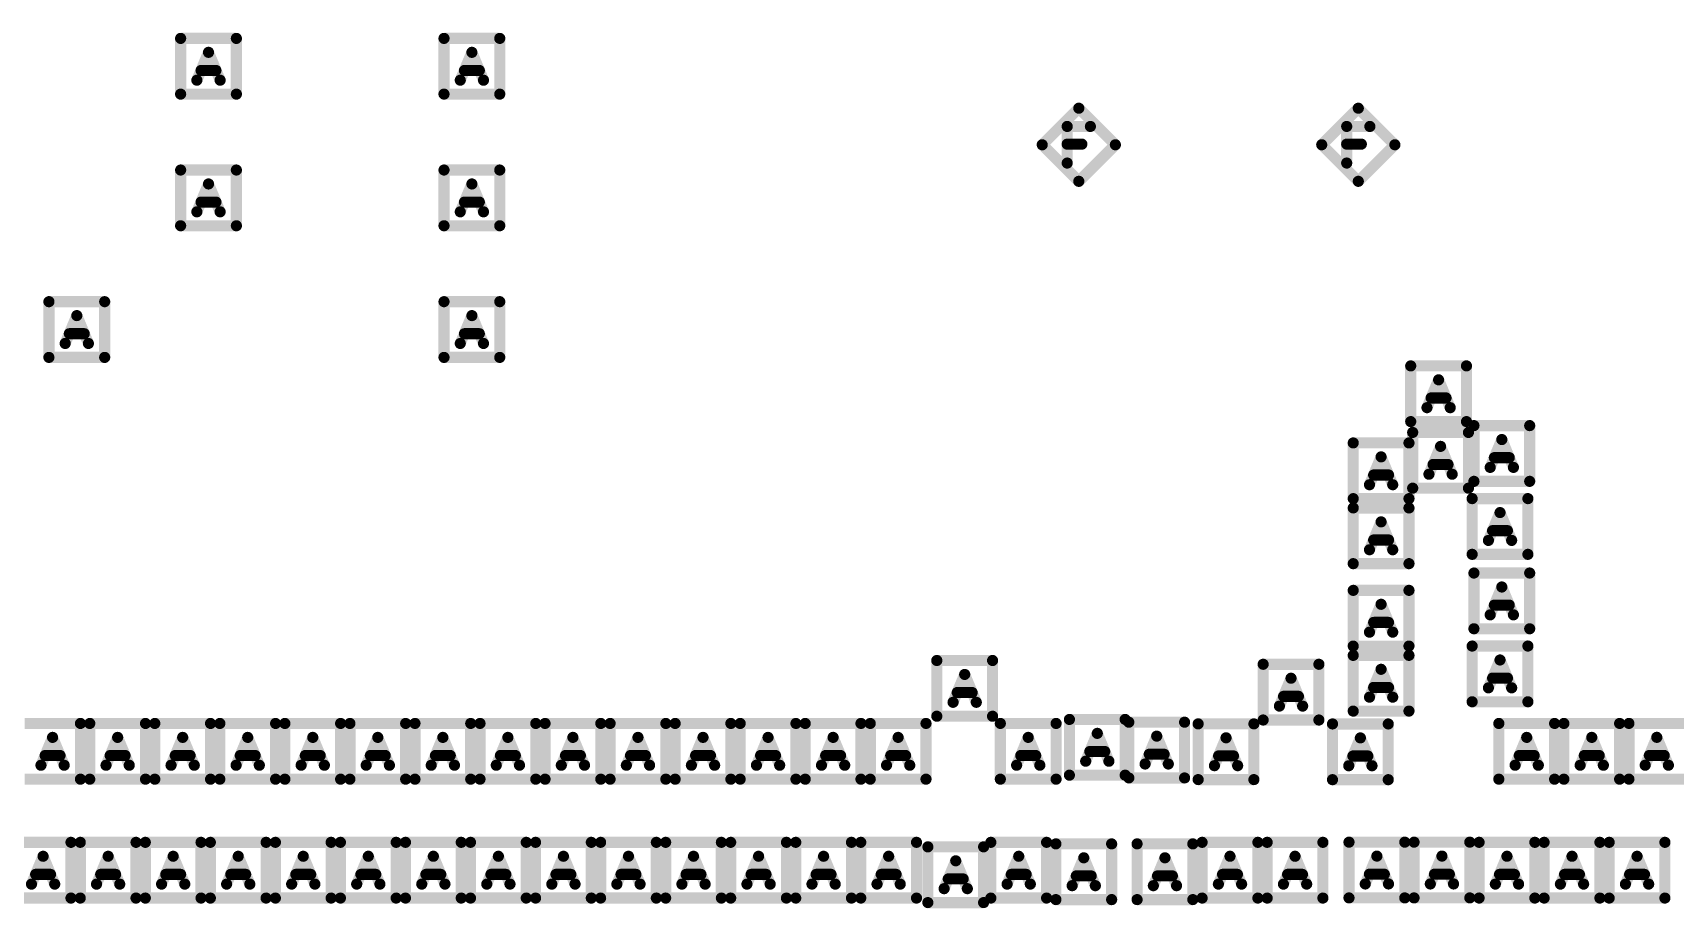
# Model space of a CAD drawing. Extents: x -14.2 to 19.9, y -5.2 to 16.9.
# Drawn here: x 3.299 to 4.183, y 0.512 to 0.983 of the extents above; entities that cross this region are included whole.
import ezdxf

# ---------------------------------------------------------------- set-up
doc = ezdxf.new("R2010")
doc.units = 0
doc.layers.get('0').update_dxf_attribs({"linetype": 'CONTINUOUS'})
doc.layers.add('FAB', color=2, linetype='CONTINUOUS')

# ---------------------------------------------------------------- blocks, each defined once
blk = doc.blocks.new('ROUND_1')
at = {"const_width": 0.003}
blk.add_lwpolyline([(-0.0015, 0, 1), (0.0015, 0, 1)], format="xyb", close=True, dxfattribs=at)

msp = doc.modelspace()

# ---------------------------------------------------------------- linework, layer by layer
at = {"layer": 'FAB', "const_width": 0.006}
for points in [[(3.37831, 0.94978), (3.37831, 0.97978)], [(3.37831, 0.97978), (3.40831, 0.97978)], [(3.40831, 0.97978), (3.40831, 0.94978)], [(3.52004, 0.94978), (3.52004, 0.97978)], [(3.52004, 0.97978), (3.55004, 0.97978)], [(3.55004, 0.97978), (3.55004, 0.94978)], [(3.38706, 0.95728), (3.39331, 0.97228)], [(3.39331, 0.97228), (3.39956, 0.95728)], [(3.52879, 0.95728), (3.53504, 0.97228)], [(3.53504, 0.97228), (3.54129, 0.95728)], [(3.39731, 0.96253), (3.38931, 0.96253)], [(3.53904, 0.96253), (3.53104, 0.96253)], [(3.40831, 0.94978), (3.37831, 0.94978)], [(3.55004, 0.94978), (3.52004, 0.94978)], [(3.84195, 0.92252), (3.86163, 0.9422)], [(3.86163, 0.9422), (3.88131, 0.92252)], [(3.99235, 0.92252), (4.01203, 0.9422)], [(4.01203, 0.9422), (4.03172, 0.92252)], [(3.85539, 0.91268), (3.85539, 0.93238)], [(3.85539, 0.93238), (3.86787, 0.93238)], [(4.00579, 0.91268), (4.00579, 0.93238)], [(4.00579, 0.93238), (4.01827, 0.93238)], [(3.86163, 0.90284), (3.84195, 0.92252)], [(3.86327, 0.92286), (3.85539, 0.92286)], [(3.88131, 0.92252), (3.86163, 0.90284)], [(4.01203, 0.90284), (3.99235, 0.92252)], [(4.01367, 0.92286), (4.00579, 0.92286)], [(4.03172, 0.92252), (4.01203, 0.90284)], [(3.37831, 0.87892), (3.37831, 0.90892)], [(3.37831, 0.90892), (3.40831, 0.90892)], [(3.40831, 0.90892), (3.40831, 0.87892)], [(3.52004, 0.87892), (3.52004, 0.90892)], [(3.52004, 0.90892), (3.55004, 0.90892)], [(3.55004, 0.90892), (3.55004, 0.87892)], [(3.38706, 0.88642), (3.39331, 0.90142)], [(3.39331, 0.90142), (3.39956, 0.88642)], [(3.52879, 0.88642), (3.53504, 0.90142)], [(3.53504, 0.90142), (3.54129, 0.88642)], [(3.39731, 0.89167), (3.38931, 0.89167)], [(3.53904, 0.89167), (3.53104, 0.89167)], [(3.40831, 0.87892), (3.37831, 0.87892)], [(3.55004, 0.87892), (3.52004, 0.87892)], [(3.30744, 0.80805), (3.30744, 0.83805)], [(3.30744, 0.83805), (3.33744, 0.83805)], [(3.33744, 0.83805), (3.33744, 0.80805)], [(3.52004, 0.80805), (3.52004, 0.83805)], [(3.52004, 0.83805), (3.55004, 0.83805)], [(3.55004, 0.83805), (3.55004, 0.80805)], [(3.31619, 0.81555), (3.32244, 0.83055)], [(3.32244, 0.83055), (3.32869, 0.81555)], [(3.52879, 0.81555), (3.53504, 0.83055)], [(3.53504, 0.83055), (3.54129, 0.81555)], [(3.32644, 0.8208), (3.31844, 0.8208)], [(3.53904, 0.8208), (3.53104, 0.8208)], [(3.33744, 0.80805), (3.30744, 0.80805)], [(3.55004, 0.80805), (3.52004, 0.80805)], [(4.04024, 0.77348), (4.04024, 0.80348)], [(4.04024, 0.80348), (4.07024, 0.80348)], [(4.07024, 0.80348), (4.07024, 0.77348)], [(4.04899, 0.78098), (4.05524, 0.79598)], [(4.05524, 0.79598), (4.06149, 0.78098)], [(4.05924, 0.78623), (4.05124, 0.78623)], [(4.07024, 0.77348), (4.04024, 0.77348)], [(4.0413, 0.73765), (4.0413, 0.76765)], [(4.0413, 0.76765), (4.0713, 0.76765)], [(4.0713, 0.76765), (4.0713, 0.73765)], [(4.07426, 0.74133), (4.07426, 0.77133)], [(4.07426, 0.77133), (4.10426, 0.77133)], [(4.10426, 0.77133), (4.10426, 0.74133)], [(4.0093, 0.73201), (4.0093, 0.76201)], [(4.0093, 0.76201), (4.0393, 0.76201)], [(4.0393, 0.76201), (4.0393, 0.73201)], [(4.05005, 0.74515), (4.0563, 0.76015)], [(4.0563, 0.76015), (4.06255, 0.74515)], [(4.08301, 0.74883), (4.08926, 0.76383)], [(4.08926, 0.76383), (4.09551, 0.74883)], [(4.01805, 0.73951), (4.0243, 0.75451)], [(4.0243, 0.75451), (4.03055, 0.73951)], [(4.0603, 0.7504), (4.0523, 0.7504)], [(4.09326, 0.75408), (4.08526, 0.75408)], [(4.0283, 0.74476), (4.0203, 0.74476)], [(4.10426, 0.74133), (4.07426, 0.74133)], [(4.0393, 0.73201), (4.0093, 0.73201)], [(4.0713, 0.73765), (4.0413, 0.73765)], [(4.0733, 0.70203), (4.0733, 0.73203)], [(4.0733, 0.73203), (4.1033, 0.73203)], [(4.1033, 0.73203), (4.1033, 0.70203)], [(4.0093, 0.69701), (4.0093, 0.72701)], [(4.0093, 0.72701), (4.0393, 0.72701)], [(4.0393, 0.72701), (4.0393, 0.69701)], [(4.08205, 0.70953), (4.0883, 0.72453)], [(4.0883, 0.72453), (4.09455, 0.70953)], [(4.01805, 0.70451), (4.0243, 0.71951)], [(4.0243, 0.71951), (4.03055, 0.70451)], [(4.0923, 0.71478), (4.0843, 0.71478)], [(4.0283, 0.70976), (4.0203, 0.70976)], [(4.0393, 0.69701), (4.0093, 0.69701)], [(4.1033, 0.70203), (4.0733, 0.70203)], [(4.07426, 0.66196), (4.07426, 0.69196)], [(4.07426, 0.69196), (4.10426, 0.69196)], [(4.10426, 0.69196), (4.10426, 0.66196)], [(4.0093, 0.65264), (4.0093, 0.68264)], [(4.0093, 0.68264), (4.0393, 0.68264)], [(4.0393, 0.68264), (4.0393, 0.65264)], [(4.08301, 0.66946), (4.08926, 0.68446)], [(4.08926, 0.68446), (4.09551, 0.66946)], [(4.01805, 0.66014), (4.0243, 0.67514)], [(4.0243, 0.67514), (4.03055, 0.66014)], [(4.09326, 0.67471), (4.08526, 0.67471)], [(4.0283, 0.66539), (4.0203, 0.66539)], [(4.10426, 0.66196), (4.07426, 0.66196)], [(4.0393, 0.65264), (4.0093, 0.65264)], [(4.0733, 0.62266), (4.0733, 0.65266)], [(4.0733, 0.65266), (4.1033, 0.65266)], [(4.1033, 0.65266), (4.1033, 0.62266)], [(3.78522, 0.61488), (3.78522, 0.64488)], [(3.78522, 0.64488), (3.81522, 0.64488)], [(3.81522, 0.64488), (3.81522, 0.61488)], [(3.96083, 0.61284), (3.96083, 0.64284)], [(3.96083, 0.64284), (3.99083, 0.64284)], [(3.99083, 0.64284), (3.99083, 0.61284)], [(4.0093, 0.61764), (4.0093, 0.64764)], [(4.0093, 0.64764), (4.0393, 0.64764)], [(4.0393, 0.64764), (4.0393, 0.61764)], [(4.08205, 0.63016), (4.0883, 0.64516)], [(4.0883, 0.64516), (4.09455, 0.63016)], [(3.79397, 0.62238), (3.80022, 0.63738)], [(3.80022, 0.63738), (3.80647, 0.62238)], [(3.96958, 0.62034), (3.97583, 0.63534)], [(3.97583, 0.63534), (3.98208, 0.62034)], [(4.01805, 0.62514), (4.0243, 0.64014)], [(4.0243, 0.64014), (4.03055, 0.62514)], [(4.0923, 0.63541), (4.0843, 0.63541)], [(3.80422, 0.62763), (3.79622, 0.62763)], [(3.97983, 0.62559), (3.97183, 0.62559)], [(4.0283, 0.63039), (4.0203, 0.63039)], [(4.0393, 0.61764), (4.0093, 0.61764)], [(4.1033, 0.62266), (4.0733, 0.62266)], [(3.29441, 0.61099), (3.32441, 0.61099)], [(3.32441, 0.61099), (3.32441, 0.58099)], [(3.32941, 0.58099), (3.32941, 0.61099)], [(3.32941, 0.61099), (3.35941, 0.61099)], [(3.35941, 0.61099), (3.35941, 0.58099)], [(3.36441, 0.58099), (3.36441, 0.61099)], [(3.36441, 0.61099), (3.39441, 0.61099)], [(3.39441, 0.61099), (3.39441, 0.58099)], [(3.39941, 0.58099), (3.39941, 0.61099)], [(3.39941, 0.61099), (3.42941, 0.61099)], [(3.42941, 0.61099), (3.42941, 0.58099)], [(3.43441, 0.58099), (3.43441, 0.61099)], [(3.43441, 0.61099), (3.46441, 0.61099)], [(3.46441, 0.61099), (3.46441, 0.58099)], [(3.46941, 0.58099), (3.46941, 0.61099)], [(3.46941, 0.61099), (3.49941, 0.61099)], [(3.49941, 0.61099), (3.49941, 0.58099)], [(3.50441, 0.58099), (3.50441, 0.61099)], [(3.50441, 0.61099), (3.53441, 0.61099)], [(3.53441, 0.61099), (3.53441, 0.58099)], [(3.53941, 0.58099), (3.53941, 0.61099)], [(3.53941, 0.61099), (3.56941, 0.61099)], [(3.56941, 0.61099), (3.56941, 0.58099)], [(3.57441, 0.58099), (3.57441, 0.61099)], [(3.57441, 0.61099), (3.60441, 0.61099)], [(3.60441, 0.61099), (3.60441, 0.58099)], [(3.60941, 0.58099), (3.60941, 0.61099)], [(3.60941, 0.61099), (3.63941, 0.61099)], [(3.63941, 0.61099), (3.63941, 0.58099)], [(3.64441, 0.58099), (3.64441, 0.61099)], [(3.64441, 0.61099), (3.67441, 0.61099)], [(3.67441, 0.61099), (3.67441, 0.58099)], [(3.67941, 0.58099), (3.67941, 0.61099)], [(3.67941, 0.61099), (3.70941, 0.61099)], [(3.70941, 0.61099), (3.70941, 0.58099)], [(3.71441, 0.58099), (3.71441, 0.61099)], [(3.71441, 0.61099), (3.74441, 0.61099)], [(3.74441, 0.61099), (3.74441, 0.58099)], [(3.74941, 0.58099), (3.74941, 0.61099)], [(3.74941, 0.61099), (3.77941, 0.61099)], [(3.77941, 0.61099), (3.77941, 0.58099)], [(3.81522, 0.61488), (3.78522, 0.61488)], [(3.81941, 0.58099), (3.81941, 0.61099)], [(3.81941, 0.61099), (3.84941, 0.61099)], [(3.84941, 0.61099), (3.84941, 0.58099)], [(3.85658, 0.58315), (3.85658, 0.61315)], [(3.85658, 0.61315), (3.88658, 0.61315)], [(3.88658, 0.61315), (3.88658, 0.58315)], [(3.88855, 0.58166), (3.88855, 0.61166)], [(3.88855, 0.61166), (3.91855, 0.61166)], [(3.91855, 0.61166), (3.91855, 0.58166)], [(3.92586, 0.58076), (3.92586, 0.61076)], [(3.92586, 0.61076), (3.95586, 0.61076)], [(3.95586, 0.61076), (3.95586, 0.58076)], [(3.99083, 0.61284), (3.96083, 0.61284)], [(3.99815, 0.58072), (3.99815, 0.61072)], [(3.99815, 0.61072), (4.02815, 0.61072)], [(4.02815, 0.61072), (4.02815, 0.58072)], [(4.08766, 0.58099), (4.08766, 0.61099)], [(4.08766, 0.61099), (4.11766, 0.61099)], [(4.11766, 0.61099), (4.11766, 0.58099)], [(4.12266, 0.58099), (4.12266, 0.61099)], [(4.12266, 0.61099), (4.15266, 0.61099)], [(4.15266, 0.61099), (4.15266, 0.58099)], [(4.15766, 0.58101), (4.15766, 0.61101)], [(4.15766, 0.61101), (4.18766, 0.61101)], [(3.30316, 0.58849), (3.30941, 0.60349)], [(3.30941, 0.60349), (3.31566, 0.58849)], [(3.33816, 0.58849), (3.34441, 0.60349)], [(3.34441, 0.60349), (3.35066, 0.58849)], [(3.37316, 0.58849), (3.37941, 0.60349)], [(3.37941, 0.60349), (3.38566, 0.58849)], [(3.40816, 0.58849), (3.41441, 0.60349)], [(3.41441, 0.60349), (3.42066, 0.58849)], [(3.44316, 0.58849), (3.44941, 0.60349)], [(3.44941, 0.60349), (3.45566, 0.58849)], [(3.47816, 0.58849), (3.48441, 0.60349)], [(3.48441, 0.60349), (3.49066, 0.58849)], [(3.51316, 0.58849), (3.51941, 0.60349)], [(3.51941, 0.60349), (3.52566, 0.58849)], [(3.54816, 0.58849), (3.55441, 0.60349)], [(3.55441, 0.60349), (3.56066, 0.58849)], [(3.58316, 0.58849), (3.58941, 0.60349)], [(3.58941, 0.60349), (3.59566, 0.58849)], [(3.61816, 0.58849), (3.62441, 0.60349)], [(3.62441, 0.60349), (3.63066, 0.58849)], [(3.65316, 0.58849), (3.65941, 0.60349)], [(3.65941, 0.60349), (3.66566, 0.58849)], [(3.68816, 0.58849), (3.69441, 0.60349)], [(3.69441, 0.60349), (3.70066, 0.58849)], [(3.72316, 0.58849), (3.72941, 0.60349)], [(3.72941, 0.60349), (3.73566, 0.58849)], [(3.75816, 0.58849), (3.76441, 0.60349)], [(3.76441, 0.60349), (3.77066, 0.58849)], [(3.82816, 0.58849), (3.83441, 0.60349)], [(3.83441, 0.60349), (3.84066, 0.58849)], [(3.86533, 0.59065), (3.87158, 0.60565)], [(3.87158, 0.60565), (3.87783, 0.59065)], [(3.8973, 0.58916), (3.90355, 0.60416)], [(3.90355, 0.60416), (3.9098, 0.58916)], [(3.93461, 0.58826), (3.94086, 0.60326)], [(3.94086, 0.60326), (3.94711, 0.58826)], [(4.0069, 0.58822), (4.01315, 0.60322)], [(4.01315, 0.60322), (4.0194, 0.58822)], [(4.09641, 0.58849), (4.10266, 0.60349)], [(4.10266, 0.60349), (4.10891, 0.58849)], [(4.13141, 0.58849), (4.13766, 0.60349)], [(4.13766, 0.60349), (4.14391, 0.58849)], [(4.16641, 0.58851), (4.17266, 0.60351)], [(4.17266, 0.60351), (4.17891, 0.58851)], [(3.31341, 0.59374), (3.30541, 0.59374)], [(3.34841, 0.59374), (3.34041, 0.59374)], [(3.38341, 0.59374), (3.37541, 0.59374)], [(3.41841, 0.59374), (3.41041, 0.59374)], [(3.45341, 0.59374), (3.44541, 0.59374)], [(3.48841, 0.59374), (3.48041, 0.59374)], [(3.52341, 0.59374), (3.51541, 0.59374)], [(3.55841, 0.59374), (3.55041, 0.59374)], [(3.59341, 0.59374), (3.58541, 0.59374)], [(3.62841, 0.59374), (3.62041, 0.59374)], [(3.66341, 0.59374), (3.65541, 0.59374)], [(3.69841, 0.59374), (3.69041, 0.59374)], [(3.73341, 0.59374), (3.72541, 0.59374)], [(3.76841, 0.59374), (3.76041, 0.59374)], [(3.83841, 0.59374), (3.83041, 0.59374)], [(3.87558, 0.5959), (3.86758, 0.5959)], [(3.90755, 0.59441), (3.89955, 0.59441)], [(3.94486, 0.59351), (3.93686, 0.59351)], [(4.01715, 0.59347), (4.00915, 0.59347)], [(4.10666, 0.59374), (4.09866, 0.59374)], [(4.14166, 0.59374), (4.13366, 0.59374)], [(4.17666, 0.59376), (4.16866, 0.59376)], [(3.32441, 0.58099), (3.29441, 0.58099)], [(3.35941, 0.58099), (3.32941, 0.58099)], [(3.39441, 0.58099), (3.36441, 0.58099)], [(3.42941, 0.58099), (3.39941, 0.58099)], [(3.46441, 0.58099), (3.43441, 0.58099)], [(3.49941, 0.58099), (3.46941, 0.58099)], [(3.53441, 0.58099), (3.50441, 0.58099)], [(3.56941, 0.58099), (3.53941, 0.58099)], [(3.60441, 0.58099), (3.57441, 0.58099)], [(3.63941, 0.58099), (3.60941, 0.58099)], [(3.67441, 0.58099), (3.64441, 0.58099)], [(3.70941, 0.58099), (3.67941, 0.58099)], [(3.74441, 0.58099), (3.71441, 0.58099)], [(3.77941, 0.58099), (3.74941, 0.58099)], [(3.84941, 0.58099), (3.81941, 0.58099)], [(3.88658, 0.58315), (3.85658, 0.58315)], [(3.91855, 0.58166), (3.88855, 0.58166)], [(3.95586, 0.58076), (3.92586, 0.58076)], [(4.02815, 0.58072), (3.99815, 0.58072)], [(4.11766, 0.58099), (4.08766, 0.58099)], [(4.15266, 0.58099), (4.12266, 0.58099)], [(4.18766, 0.58101), (4.15766, 0.58101)], [(3.2893, 0.54699), (3.3193, 0.54699)], [(3.3193, 0.54699), (3.3193, 0.51699)], [(3.3243, 0.51699), (3.3243, 0.54699)], [(3.3243, 0.54699), (3.3543, 0.54699)], [(3.3543, 0.54699), (3.3543, 0.51699)], [(3.3593, 0.51699), (3.3593, 0.54699)], [(3.3593, 0.54699), (3.3893, 0.54699)], [(3.3893, 0.54699), (3.3893, 0.51699)], [(3.3943, 0.51699), (3.3943, 0.54699)], [(3.3943, 0.54699), (3.4243, 0.54699)], [(3.4243, 0.54699), (3.4243, 0.51699)], [(3.4293, 0.51699), (3.4293, 0.54699)], [(3.4293, 0.54699), (3.4593, 0.54699)], [(3.4593, 0.54699), (3.4593, 0.51699)], [(3.4643, 0.51699), (3.4643, 0.54699)], [(3.4643, 0.54699), (3.4943, 0.54699)], [(3.4943, 0.54699), (3.4943, 0.51699)], [(3.4993, 0.51699), (3.4993, 0.54699)], [(3.4993, 0.54699), (3.5293, 0.54699)], [(3.5293, 0.54699), (3.5293, 0.51699)], [(3.5343, 0.51699), (3.5343, 0.54699)], [(3.5343, 0.54699), (3.5643, 0.54699)], [(3.5643, 0.54699), (3.5643, 0.51699)], [(3.5693, 0.51699), (3.5693, 0.54699)], [(3.5693, 0.54699), (3.5993, 0.54699)], [(3.5993, 0.54699), (3.5993, 0.51699)], [(3.6043, 0.51699), (3.6043, 0.54699)], [(3.6043, 0.54699), (3.6343, 0.54699)], [(3.6343, 0.54699), (3.6343, 0.51699)], [(3.6393, 0.51699), (3.6393, 0.54699)], [(3.6393, 0.54699), (3.6693, 0.54699)], [(3.6693, 0.54699), (3.6693, 0.51699)], [(3.6743, 0.51699), (3.6743, 0.54699)], [(3.6743, 0.54699), (3.7043, 0.54699)], [(3.7043, 0.54699), (3.7043, 0.51699)], [(3.7093, 0.51699), (3.7093, 0.54699)], [(3.7093, 0.54699), (3.7393, 0.54699)], [(3.7393, 0.54699), (3.7393, 0.51699)], [(3.7443, 0.51699), (3.7443, 0.54699)], [(3.7443, 0.54699), (3.7743, 0.54699)], [(3.7743, 0.54699), (3.7743, 0.51699)], [(3.8143, 0.51699), (3.8143, 0.54699)], [(3.8143, 0.54699), (3.8443, 0.54699)], [(3.8443, 0.54699), (3.8443, 0.51699)], [(3.8493, 0.51616), (3.8493, 0.54616)], [(3.8493, 0.54616), (3.8793, 0.54616)], [(3.8793, 0.54616), (3.8793, 0.51616)], [(3.89299, 0.51616), (3.89299, 0.54616)], [(3.89299, 0.54616), (3.92299, 0.54616)], [(3.92299, 0.54616), (3.92299, 0.51616)], [(3.92799, 0.51699), (3.92799, 0.54699)], [(3.92799, 0.54699), (3.95799, 0.54699)], [(3.95799, 0.54699), (3.95799, 0.51699)], [(3.96299, 0.51699), (3.96299, 0.54699)], [(3.96299, 0.54699), (3.99299, 0.54699)], [(3.99299, 0.54699), (3.99299, 0.51699)], [(4.00703, 0.51708), (4.00703, 0.54708)], [(4.00703, 0.54708), (4.03703, 0.54708)], [(4.03703, 0.54708), (4.03703, 0.51708)], [(4.04203, 0.51708), (4.04203, 0.54708)], [(4.04203, 0.54708), (4.07203, 0.54708)], [(4.07203, 0.54708), (4.07203, 0.51708)], [(4.07703, 0.517), (4.07703, 0.547)], [(4.07703, 0.547), (4.10703, 0.547)], [(4.10703, 0.547), (4.10703, 0.517)], [(4.11203, 0.51699), (4.11203, 0.54699)], [(4.11203, 0.54699), (4.14203, 0.54699)], [(4.14203, 0.54699), (4.14203, 0.51699)], [(4.14703, 0.51699), (4.14703, 0.54699)], [(4.14703, 0.54699), (4.17703, 0.54699)], [(4.17703, 0.54699), (4.17703, 0.51699)], [(3.29805, 0.52449), (3.3043, 0.53949)], [(3.3043, 0.53949), (3.31055, 0.52449)], [(3.33305, 0.52449), (3.3393, 0.53949)], [(3.3393, 0.53949), (3.34555, 0.52449)], [(3.36805, 0.52449), (3.3743, 0.53949)], [(3.3743, 0.53949), (3.38055, 0.52449)], [(3.40305, 0.52449), (3.4093, 0.53949)], [(3.4093, 0.53949), (3.41555, 0.52449)], [(3.43805, 0.52449), (3.4443, 0.53949)], [(3.4443, 0.53949), (3.45055, 0.52449)], [(3.47305, 0.52449), (3.4793, 0.53949)], [(3.4793, 0.53949), (3.48555, 0.52449)], [(3.50805, 0.52449), (3.5143, 0.53949)], [(3.5143, 0.53949), (3.52055, 0.52449)], [(3.54305, 0.52449), (3.5493, 0.53949)], [(3.5493, 0.53949), (3.55555, 0.52449)], [(3.57805, 0.52449), (3.5843, 0.53949)], [(3.5843, 0.53949), (3.59055, 0.52449)], [(3.61305, 0.52449), (3.6193, 0.53949)], [(3.6193, 0.53949), (3.62555, 0.52449)], [(3.64805, 0.52449), (3.6543, 0.53949)], [(3.6543, 0.53949), (3.66055, 0.52449)], [(3.68305, 0.52449), (3.6893, 0.53949)], [(3.6893, 0.53949), (3.69555, 0.52449)], [(3.71805, 0.52449), (3.7243, 0.53949)], [(3.7243, 0.53949), (3.73055, 0.52449)], [(3.75305, 0.52449), (3.7593, 0.53949)], [(3.7593, 0.53949), (3.76555, 0.52449)], [(3.7804, 0.51455), (3.7804, 0.54455)], [(3.7804, 0.54455), (3.8104, 0.54455)], [(3.78915, 0.52205), (3.7954, 0.53705)], [(3.7954, 0.53705), (3.80165, 0.52205)], [(3.8104, 0.54455), (3.8104, 0.51455)], [(3.82305, 0.52449), (3.8293, 0.53949)], [(3.8293, 0.53949), (3.83555, 0.52449)], [(3.85805, 0.52366), (3.8643, 0.53866)], [(3.8643, 0.53866), (3.87055, 0.52366)], [(3.90174, 0.52366), (3.90799, 0.53866)], [(3.90799, 0.53866), (3.91424, 0.52366)], [(3.93674, 0.52449), (3.94299, 0.53949)], [(3.94299, 0.53949), (3.94924, 0.52449)], [(3.97174, 0.52449), (3.97799, 0.53949)], [(3.97799, 0.53949), (3.98424, 0.52449)], [(4.01578, 0.52458), (4.02203, 0.53958)], [(4.02203, 0.53958), (4.02828, 0.52458)], [(4.05078, 0.52458), (4.05703, 0.53958)], [(4.05703, 0.53958), (4.06328, 0.52458)], [(4.08578, 0.5245), (4.09203, 0.5395)], [(4.09203, 0.5395), (4.09828, 0.5245)], [(4.12078, 0.52449), (4.12703, 0.53949)], [(4.12703, 0.53949), (4.13328, 0.52449)], [(4.15578, 0.52449), (4.16203, 0.53949)], [(4.16203, 0.53949), (4.16828, 0.52449)], [(3.3083, 0.52974), (3.3003, 0.52974)], [(3.3433, 0.52974), (3.3353, 0.52974)], [(3.3783, 0.52974), (3.3703, 0.52974)], [(3.4133, 0.52974), (3.4053, 0.52974)], [(3.4483, 0.52974), (3.4403, 0.52974)], [(3.4833, 0.52974), (3.4753, 0.52974)], [(3.5183, 0.52974), (3.5103, 0.52974)], [(3.5533, 0.52974), (3.5453, 0.52974)], [(3.5883, 0.52974), (3.5803, 0.52974)], [(3.6233, 0.52974), (3.6153, 0.52974)], [(3.6583, 0.52974), (3.6503, 0.52974)], [(3.6933, 0.52974), (3.6853, 0.52974)], [(3.7283, 0.52974), (3.7203, 0.52974)], [(3.7633, 0.52974), (3.7553, 0.52974)], [(3.7994, 0.5273), (3.7914, 0.5273)], [(3.8333, 0.52974), (3.8253, 0.52974)], [(3.8683, 0.52891), (3.8603, 0.52891)], [(3.91199, 0.52891), (3.90399, 0.52891)], [(3.94699, 0.52974), (3.93899, 0.52974)], [(3.98199, 0.52974), (3.97399, 0.52974)], [(4.02603, 0.52983), (4.01803, 0.52983)], [(4.06103, 0.52983), (4.05303, 0.52983)], [(4.09603, 0.52975), (4.08803, 0.52975)], [(4.13103, 0.52974), (4.12303, 0.52974)], [(4.16603, 0.52974), (4.15803, 0.52974)], [(3.3193, 0.51699), (3.2893, 0.51699)], [(3.3543, 0.51699), (3.3243, 0.51699)], [(3.3893, 0.51699), (3.3593, 0.51699)], [(3.4243, 0.51699), (3.3943, 0.51699)], [(3.4593, 0.51699), (3.4293, 0.51699)], [(3.4943, 0.51699), (3.4643, 0.51699)], [(3.5293, 0.51699), (3.4993, 0.51699)], [(3.5643, 0.51699), (3.5343, 0.51699)], [(3.5993, 0.51699), (3.5693, 0.51699)], [(3.6343, 0.51699), (3.6043, 0.51699)], [(3.6693, 0.51699), (3.6393, 0.51699)], [(3.7043, 0.51699), (3.6743, 0.51699)], [(3.7393, 0.51699), (3.7093, 0.51699)], [(3.7743, 0.51699), (3.7443, 0.51699)], [(3.8104, 0.51455), (3.7804, 0.51455)], [(3.8443, 0.51699), (3.8143, 0.51699)], [(3.8793, 0.51616), (3.8493, 0.51616)], [(3.92299, 0.51616), (3.89299, 0.51616)], [(3.95799, 0.51699), (3.92799, 0.51699)], [(3.99299, 0.51699), (3.96299, 0.51699)], [(4.03703, 0.51708), (4.00703, 0.51708)], [(4.07203, 0.51708), (4.04203, 0.51708)], [(4.10703, 0.517), (4.07703, 0.517)], [(4.14203, 0.51699), (4.11203, 0.51699)], [(4.17703, 0.51699), (4.14703, 0.51699)]]:
    msp.add_lwpolyline(points, dxfattribs=at)

# ---------------------------------------------------------------- block references
at = {"layer": 'FAB'}
for p in [(3.37831, 0.97978), (3.37831, 0.97978), (3.40831, 0.97978), (3.40831, 0.97978), (3.52004, 0.97978), (3.52004, 0.97978), (3.55004, 0.97978), (3.55004, 0.97978), (3.39331, 0.97228), (3.39331, 0.97228), (3.53504, 0.97228), (3.53504, 0.97228), (3.38931, 0.96253), (3.39731, 0.96253), (3.53104, 0.96253), (3.53904, 0.96253), (3.38706, 0.95728), (3.39956, 0.95728), (3.52879, 0.95728), (3.54129, 0.95728), (3.37831, 0.94978), (3.37831, 0.94978), (3.40831, 0.94978), (3.40831, 0.94978), (3.52004, 0.94978), (3.52004, 0.94978), (3.55004, 0.94978), (3.55004, 0.94978), (3.86163, 0.9422), (3.86163, 0.9422), (4.01203, 0.9422), (4.01203, 0.9422), (3.85539, 0.93238), (3.85539, 0.93238), (3.86787, 0.93238), (4.00579, 0.93238), (4.00579, 0.93238), (4.01827, 0.93238), (3.84195, 0.92252), (3.84195, 0.92252), (3.85539, 0.92286), (3.86327, 0.92286), (3.88131, 0.92252), (3.88131, 0.92252), (3.99235, 0.92252), (3.99235, 0.92252), (4.00579, 0.92286), (4.01367, 0.92286), (4.03172, 0.92252), (4.03172, 0.92252), (3.37831, 0.90892), (3.37831, 0.90892), (3.40831, 0.90892), (3.40831, 0.90892), (3.52004, 0.90892), (3.52004, 0.90892), (3.55004, 0.90892), (3.55004, 0.90892), (3.85539, 0.91268), (4.00579, 0.91268), (3.39331, 0.90142), (3.39331, 0.90142), (3.53504, 0.90142), (3.53504, 0.90142), (3.86163, 0.90284), (3.86163, 0.90284), (4.01203, 0.90284), (4.01203, 0.90284), (3.38931, 0.89167), (3.39731, 0.89167), (3.53104, 0.89167), (3.53904, 0.89167), (3.38706, 0.88642), (3.39956, 0.88642), (3.52879, 0.88642), (3.54129, 0.88642), (3.37831, 0.87892), (3.37831, 0.87892), (3.40831, 0.87892), (3.40831, 0.87892), (3.52004, 0.87892), (3.52004, 0.87892), (3.55004, 0.87892), (3.55004, 0.87892), (3.30744, 0.83805), (3.30744, 0.83805), (3.33744, 0.83805), (3.33744, 0.83805), (3.52004, 0.83805), (3.52004, 0.83805), (3.55004, 0.83805), (3.55004, 0.83805), (3.32244, 0.83055), (3.32244, 0.83055), (3.53504, 0.83055), (3.53504, 0.83055), (3.31844, 0.8208), (3.32644, 0.8208), (3.53104, 0.8208), (3.53904, 0.8208), (3.31619, 0.81555), (3.32869, 0.81555), (3.52879, 0.81555), (3.54129, 0.81555), (3.30744, 0.80805), (3.30744, 0.80805), (3.33744, 0.80805), (3.33744, 0.80805), (3.52004, 0.80805), (3.52004, 0.80805), (3.55004, 0.80805), (3.55004, 0.80805), (4.04024, 0.80348), (4.04024, 0.80348), (4.07024, 0.80348), (4.07024, 0.80348), (4.05524, 0.79598), (4.05524, 0.79598), (4.05124, 0.78623), (4.05924, 0.78623), (4.04899, 0.78098), (4.06149, 0.78098), (4.04024, 0.77348), (4.04024, 0.77348), (4.0413, 0.76765), (4.0413, 0.76765), (4.07024, 0.77348), (4.07024, 0.77348), (4.0713, 0.76765), (4.0713, 0.76765), (4.07426, 0.77133), (4.07426, 0.77133), (4.10426, 0.77133), (4.10426, 0.77133), (4.0093, 0.76201), (4.0093, 0.76201), (4.0393, 0.76201), (4.0393, 0.76201), (4.0563, 0.76015), (4.0563, 0.76015), (4.08926, 0.76383), (4.08926, 0.76383), (4.0243, 0.75451), (4.0243, 0.75451), (4.0523, 0.7504), (4.0603, 0.7504), (4.08301, 0.74883), (4.08526, 0.75408), (4.09326, 0.75408), (4.09551, 0.74883), (4.01805, 0.73951), (4.0203, 0.74476), (4.0283, 0.74476), (4.03055, 0.73951), (4.05005, 0.74515), (4.06255, 0.74515), (4.07426, 0.74133), (4.07426, 0.74133), (4.10426, 0.74133), (4.10426, 0.74133), (4.0093, 0.73201), (4.0093, 0.73201), (4.0393, 0.73201), (4.0393, 0.73201), (4.0413, 0.73765), (4.0413, 0.73765), (4.0713, 0.73765), (4.0713, 0.73765), (4.0733, 0.73203), (4.0733, 0.73203), (4.1033, 0.73203), (4.1033, 0.73203), (4.0093, 0.72701), (4.0093, 0.72701), (4.0393, 0.72701), (4.0393, 0.72701), (4.0883, 0.72453), (4.0883, 0.72453), (4.0243, 0.71951), (4.0243, 0.71951), (4.0843, 0.71478), (4.0923, 0.71478), (4.01805, 0.70451), (4.0203, 0.70976), (4.0283, 0.70976), (4.03055, 0.70451), (4.08205, 0.70953), (4.09455, 0.70953), (4.0093, 0.69701), (4.0093, 0.69701), (4.0393, 0.69701), (4.0393, 0.69701), (4.0733, 0.70203), (4.0733, 0.70203), (4.1033, 0.70203), (4.1033, 0.70203), (4.07426, 0.69196), (4.07426, 0.69196), (4.10426, 0.69196), (4.10426, 0.69196), (4.0093, 0.68264), (4.0093, 0.68264), (4.0393, 0.68264), (4.0393, 0.68264), (4.08926, 0.68446), (4.08926, 0.68446), (4.0243, 0.67514), (4.0243, 0.67514), (4.08301, 0.66946), (4.08526, 0.67471), (4.09326, 0.67471), (4.09551, 0.66946), (4.01805, 0.66014), (4.0203, 0.66539), (4.0283, 0.66539), (4.03055, 0.66014), (4.07426, 0.66196), (4.07426, 0.66196), (4.10426, 0.66196), (4.10426, 0.66196), (4.0093, 0.65264), (4.0093, 0.65264), (4.0393, 0.65264), (4.0393, 0.65264), (4.0733, 0.65266), (4.0733, 0.65266), (4.1033, 0.65266), (4.1033, 0.65266), (3.78522, 0.64488), (3.78522, 0.64488), (3.81522, 0.64488), (3.81522, 0.64488), (3.96083, 0.64284), (3.96083, 0.64284), (3.99083, 0.64284), (3.99083, 0.64284), (4.0093, 0.64764), (4.0093, 0.64764), (4.0393, 0.64764), (4.0393, 0.64764), (4.0883, 0.64516), (4.0883, 0.64516), (3.80022, 0.63738), (3.80022, 0.63738), (3.97583, 0.63534), (3.97583, 0.63534), (4.0243, 0.64014), (4.0243, 0.64014), (4.0843, 0.63541), (4.0923, 0.63541), (3.79622, 0.62763), (3.80422, 0.62763), (3.97183, 0.62559), (3.97983, 0.62559), (4.01805, 0.62514), (4.0203, 0.63039), (4.0283, 0.63039), (4.03055, 0.62514), (4.08205, 0.63016), (4.09455, 0.63016), (3.79397, 0.62238), (3.80647, 0.62238), (3.96958, 0.62034), (3.98208, 0.62034), (4.0093, 0.61764), (4.0093, 0.61764), (4.0393, 0.61764), (4.0393, 0.61764), (4.0733, 0.62266), (4.0733, 0.62266), (4.1033, 0.62266), (4.1033, 0.62266), (3.32441, 0.61099), (3.32441, 0.61099), (3.32941, 0.61099), (3.32941, 0.61099), (3.35941, 0.61099), (3.35941, 0.61099), (3.36441, 0.61099), (3.36441, 0.61099), (3.39441, 0.61099), (3.39441, 0.61099), (3.39941, 0.61099), (3.39941, 0.61099), (3.42941, 0.61099), (3.42941, 0.61099), (3.43441, 0.61099), (3.43441, 0.61099), (3.46441, 0.61099), (3.46441, 0.61099), (3.46941, 0.61099), (3.46941, 0.61099), (3.49941, 0.61099), (3.49941, 0.61099), (3.50441, 0.61099), (3.50441, 0.61099), (3.53441, 0.61099), (3.53441, 0.61099), (3.53941, 0.61099), (3.53941, 0.61099), (3.56941, 0.61099), (3.56941, 0.61099), (3.57441, 0.61099), (3.57441, 0.61099), (3.60441, 0.61099), (3.60441, 0.61099), (3.60941, 0.61099), (3.60941, 0.61099), (3.63941, 0.61099), (3.63941, 0.61099), (3.64441, 0.61099), (3.64441, 0.61099), (3.67441, 0.61099), (3.67441, 0.61099), (3.67941, 0.61099), (3.67941, 0.61099), (3.70941, 0.61099), (3.70941, 0.61099), (3.71441, 0.61099), (3.71441, 0.61099), (3.74441, 0.61099), (3.74441, 0.61099), (3.74941, 0.61099), (3.74941, 0.61099), (3.77941, 0.61099), (3.77941, 0.61099), (3.78522, 0.61488), (3.78522, 0.61488), (3.81522, 0.61488), (3.81522, 0.61488), (3.81941, 0.61099), (3.81941, 0.61099), (3.84941, 0.61099), (3.84941, 0.61099), (3.85658, 0.61315), (3.85658, 0.61315), (3.88658, 0.61315), (3.88658, 0.61315), (3.88855, 0.61166), (3.88855, 0.61166), (3.91855, 0.61166), (3.91855, 0.61166), (3.92586, 0.61076), (3.92586, 0.61076), (3.95586, 0.61076), (3.95586, 0.61076), (3.96083, 0.61284), (3.96083, 0.61284), (3.99083, 0.61284), (3.99083, 0.61284), (3.99815, 0.61072), (3.99815, 0.61072), (4.02815, 0.61072), (4.02815, 0.61072), (4.08766, 0.61099), (4.08766, 0.61099), (4.11766, 0.61099), (4.11766, 0.61099), (4.12266, 0.61099), (4.12266, 0.61099), (4.15266, 0.61099), (4.15266, 0.61099), (4.15766, 0.61101), (4.15766, 0.61101), (3.30941, 0.60349), (3.30941, 0.60349), (3.34441, 0.60349), (3.34441, 0.60349), (3.37941, 0.60349), (3.37941, 0.60349), (3.41441, 0.60349), (3.41441, 0.60349), (3.44941, 0.60349), (3.44941, 0.60349), (3.48441, 0.60349), (3.48441, 0.60349), (3.51941, 0.60349), (3.51941, 0.60349), (3.55441, 0.60349), (3.55441, 0.60349), (3.58941, 0.60349), (3.58941, 0.60349), (3.62441, 0.60349), (3.62441, 0.60349), (3.65941, 0.60349), (3.65941, 0.60349), (3.69441, 0.60349), (3.69441, 0.60349), (3.72941, 0.60349), (3.72941, 0.60349), (3.76441, 0.60349), (3.76441, 0.60349), (3.83441, 0.60349), (3.83441, 0.60349), (3.87158, 0.60565), (3.87158, 0.60565), (3.90355, 0.60416), (3.90355, 0.60416), (3.94086, 0.60326), (3.94086, 0.60326), (4.01315, 0.60322), (4.01315, 0.60322), (4.10266, 0.60349), (4.10266, 0.60349), (4.13766, 0.60349), (4.13766, 0.60349), (4.17266, 0.60351), (4.17266, 0.60351), (3.30541, 0.59374), (3.31341, 0.59374), (3.34041, 0.59374), (3.34841, 0.59374), (3.37541, 0.59374), (3.38341, 0.59374), (3.41041, 0.59374), (3.41841, 0.59374), (3.44541, 0.59374), (3.45341, 0.59374), (3.48041, 0.59374), (3.48841, 0.59374), (3.51541, 0.59374), (3.52341, 0.59374), (3.55041, 0.59374), (3.55841, 0.59374), (3.58541, 0.59374), (3.59341, 0.59374), (3.62041, 0.59374), (3.62841, 0.59374), (3.65541, 0.59374), (3.66341, 0.59374), (3.69041, 0.59374), (3.69841, 0.59374), (3.72541, 0.59374), (3.73341, 0.59374), (3.76041, 0.59374), (3.76841, 0.59374), (3.83041, 0.59374), (3.83841, 0.59374), (3.86533, 0.59065), (3.86758, 0.5959), (3.87558, 0.5959), (3.87783, 0.59065), (3.8973, 0.58916), (3.89955, 0.59441), (3.90755, 0.59441), (3.9098, 0.58916), (3.93686, 0.59351), (3.94486, 0.59351), (4.00915, 0.59347), (4.01715, 0.59347), (4.09866, 0.59374), (4.10666, 0.59374), (4.13366, 0.59374), (4.14166, 0.59374), (4.16866, 0.59376), (4.17666, 0.59376), (3.30316, 0.58849), (3.31566, 0.58849), (3.32441, 0.58099), (3.32441, 0.58099), (3.32941, 0.58099), (3.32941, 0.58099), (3.33816, 0.58849), (3.35066, 0.58849), (3.35941, 0.58099), (3.35941, 0.58099), (3.36441, 0.58099), (3.36441, 0.58099), (3.37316, 0.58849), (3.38566, 0.58849), (3.39441, 0.58099), (3.39441, 0.58099), (3.39941, 0.58099), (3.39941, 0.58099), (3.40816, 0.58849), (3.42066, 0.58849), (3.42941, 0.58099), (3.42941, 0.58099), (3.43441, 0.58099), (3.43441, 0.58099), (3.44316, 0.58849), (3.45566, 0.58849), (3.46441, 0.58099), (3.46441, 0.58099), (3.46941, 0.58099), (3.46941, 0.58099), (3.47816, 0.58849), (3.49066, 0.58849), (3.49941, 0.58099), (3.49941, 0.58099), (3.50441, 0.58099), (3.50441, 0.58099), (3.51316, 0.58849), (3.52566, 0.58849), (3.53441, 0.58099), (3.53441, 0.58099), (3.53941, 0.58099), (3.53941, 0.58099), (3.54816, 0.58849), (3.56066, 0.58849), (3.56941, 0.58099), (3.56941, 0.58099), (3.57441, 0.58099), (3.57441, 0.58099), (3.58316, 0.58849), (3.59566, 0.58849), (3.60441, 0.58099), (3.60441, 0.58099), (3.60941, 0.58099), (3.60941, 0.58099), (3.61816, 0.58849), (3.63066, 0.58849), (3.63941, 0.58099), (3.63941, 0.58099), (3.64441, 0.58099), (3.64441, 0.58099), (3.65316, 0.58849), (3.66566, 0.58849), (3.67441, 0.58099), (3.67441, 0.58099), (3.67941, 0.58099), (3.67941, 0.58099), (3.68816, 0.58849), (3.70066, 0.58849), (3.70941, 0.58099), (3.70941, 0.58099), (3.71441, 0.58099), (3.71441, 0.58099), (3.72316, 0.58849), (3.73566, 0.58849), (3.74441, 0.58099), (3.74441, 0.58099), (3.74941, 0.58099), (3.74941, 0.58099), (3.75816, 0.58849), (3.77066, 0.58849), (3.77941, 0.58099), (3.77941, 0.58099), (3.81941, 0.58099), (3.81941, 0.58099), (3.82816, 0.58849), (3.84066, 0.58849), (3.84941, 0.58099), (3.84941, 0.58099), (3.85658, 0.58315), (3.85658, 0.58315), (3.88658, 0.58315), (3.88658, 0.58315), (3.88855, 0.58166), (3.88855, 0.58166), (3.91855, 0.58166), (3.91855, 0.58166), (3.92586, 0.58076), (3.92586, 0.58076), (3.93461, 0.58826), (3.94711, 0.58826), (3.95586, 0.58076), (3.95586, 0.58076), (3.99815, 0.58072), (3.99815, 0.58072), (4.0069, 0.58822), (4.0194, 0.58822), (4.02815, 0.58072), (4.02815, 0.58072), (4.08766, 0.58099), (4.08766, 0.58099), (4.09641, 0.58849), (4.10891, 0.58849), (4.11766, 0.58099), (4.11766, 0.58099), (4.12266, 0.58099), (4.12266, 0.58099), (4.13141, 0.58849), (4.14391, 0.58849), (4.15266, 0.58099), (4.15266, 0.58099), (4.15766, 0.58101), (4.15766, 0.58101), (4.16641, 0.58851), (4.17891, 0.58851), (3.3193, 0.54699), (3.3193, 0.54699), (3.3243, 0.54699), (3.3243, 0.54699), (3.3543, 0.54699), (3.3543, 0.54699), (3.3593, 0.54699), (3.3593, 0.54699), (3.3893, 0.54699), (3.3893, 0.54699), (3.3943, 0.54699), (3.3943, 0.54699), (3.4243, 0.54699), (3.4243, 0.54699), (3.4293, 0.54699), (3.4293, 0.54699), (3.4593, 0.54699), (3.4593, 0.54699), (3.4643, 0.54699), (3.4643, 0.54699), (3.4943, 0.54699), (3.4943, 0.54699), (3.4993, 0.54699), (3.4993, 0.54699), (3.5293, 0.54699), (3.5293, 0.54699), (3.5343, 0.54699), (3.5343, 0.54699), (3.5643, 0.54699), (3.5643, 0.54699), (3.5693, 0.54699), (3.5693, 0.54699), (3.5993, 0.54699), (3.5993, 0.54699), (3.6043, 0.54699), (3.6043, 0.54699), (3.6343, 0.54699), (3.6343, 0.54699), (3.6393, 0.54699), (3.6393, 0.54699), (3.6693, 0.54699), (3.6693, 0.54699), (3.6743, 0.54699), (3.6743, 0.54699), (3.7043, 0.54699), (3.7043, 0.54699), (3.7093, 0.54699), (3.7093, 0.54699), (3.7393, 0.54699), (3.7393, 0.54699), (3.7443, 0.54699), (3.7443, 0.54699), (3.7743, 0.54699), (3.7743, 0.54699), (3.8143, 0.54699), (3.8143, 0.54699), (3.8443, 0.54699), (3.8443, 0.54699), (3.8493, 0.54616), (3.8493, 0.54616), (3.8793, 0.54616), (3.8793, 0.54616), (3.89299, 0.54616), (3.89299, 0.54616), (3.92299, 0.54616), (3.92299, 0.54616), (3.92799, 0.54699), (3.92799, 0.54699), (3.95799, 0.54699), (3.95799, 0.54699), (3.96299, 0.54699), (3.96299, 0.54699), (3.99299, 0.54699), (3.99299, 0.54699), (4.00703, 0.54708), (4.00703, 0.54708), (4.03703, 0.54708), (4.03703, 0.54708), (4.04203, 0.54708), (4.04203, 0.54708), (4.07203, 0.54708), (4.07203, 0.54708), (4.07703, 0.547), (4.07703, 0.547), (4.10703, 0.547), (4.10703, 0.547), (4.11203, 0.54699), (4.11203, 0.54699), (4.14203, 0.54699), (4.14203, 0.54699), (4.14703, 0.54699), (4.14703, 0.54699), (4.17703, 0.54699), (4.17703, 0.54699), (3.3043, 0.53949), (3.3043, 0.53949), (3.3393, 0.53949), (3.3393, 0.53949), (3.3743, 0.53949), (3.3743, 0.53949), (3.4093, 0.53949), (3.4093, 0.53949), (3.4443, 0.53949), (3.4443, 0.53949), (3.4793, 0.53949), (3.4793, 0.53949), (3.5143, 0.53949), (3.5143, 0.53949), (3.5493, 0.53949), (3.5493, 0.53949), (3.5843, 0.53949), (3.5843, 0.53949), (3.6193, 0.53949), (3.6193, 0.53949), (3.6543, 0.53949), (3.6543, 0.53949), (3.6893, 0.53949), (3.6893, 0.53949), (3.7243, 0.53949), (3.7243, 0.53949), (3.7593, 0.53949), (3.7593, 0.53949), (3.7804, 0.54455), (3.7804, 0.54455), (3.7954, 0.53705), (3.7954, 0.53705), (3.8104, 0.54455), (3.8104, 0.54455), (3.8293, 0.53949), (3.8293, 0.53949), (3.8643, 0.53866), (3.8643, 0.53866), (3.90799, 0.53866), (3.90799, 0.53866), (3.94299, 0.53949), (3.94299, 0.53949), (3.97799, 0.53949), (3.97799, 0.53949), (4.02203, 0.53958), (4.02203, 0.53958), (4.05703, 0.53958), (4.05703, 0.53958), (4.09203, 0.5395), (4.09203, 0.5395), (4.12703, 0.53949), (4.12703, 0.53949), (4.16203, 0.53949), (4.16203, 0.53949), (3.3003, 0.52974), (3.3083, 0.52974), (3.3353, 0.52974), (3.3433, 0.52974), (3.3703, 0.52974), (3.3783, 0.52974), (3.4053, 0.52974), (3.4133, 0.52974), (3.4403, 0.52974), (3.4483, 0.52974), (3.4753, 0.52974), (3.4833, 0.52974), (3.5103, 0.52974), (3.5183, 0.52974), (3.5453, 0.52974), (3.5533, 0.52974), (3.5803, 0.52974), (3.5883, 0.52974), (3.6153, 0.52974), (3.6233, 0.52974), (3.6503, 0.52974), (3.6583, 0.52974), (3.6853, 0.52974), (3.6933, 0.52974), (3.7203, 0.52974), (3.7283, 0.52974), (3.7553, 0.52974), (3.7633, 0.52974), (3.7914, 0.5273), (3.7994, 0.5273), (3.8253, 0.52974), (3.8333, 0.52974), (3.8603, 0.52891), (3.8683, 0.52891), (3.90399, 0.52891), (3.91199, 0.52891), (3.93899, 0.52974), (3.94699, 0.52974), (3.97399, 0.52974), (3.98199, 0.52974), (4.01803, 0.52983), (4.02603, 0.52983), (4.05303, 0.52983), (4.06103, 0.52983), (4.08803, 0.52975), (4.09603, 0.52975), (4.12303, 0.52974), (4.13103, 0.52974), (4.15803, 0.52974), (4.16603, 0.52974), (3.29805, 0.52449), (3.31055, 0.52449), (3.33305, 0.52449), (3.34555, 0.52449), (3.36805, 0.52449), (3.38055, 0.52449), (3.40305, 0.52449), (3.41555, 0.52449), (3.43805, 0.52449), (3.45055, 0.52449), (3.47305, 0.52449), (3.48555, 0.52449), (3.50805, 0.52449), (3.52055, 0.52449), (3.54305, 0.52449), (3.55555, 0.52449), (3.57805, 0.52449), (3.59055, 0.52449), (3.61305, 0.52449), (3.62555, 0.52449), (3.64805, 0.52449), (3.66055, 0.52449), (3.68305, 0.52449), (3.69555, 0.52449), (3.71805, 0.52449), (3.73055, 0.52449), (3.75305, 0.52449), (3.76555, 0.52449), (3.78915, 0.52205), (3.80165, 0.52205), (3.82305, 0.52449), (3.83555, 0.52449), (3.85805, 0.52366), (3.87055, 0.52366), (3.90174, 0.52366), (3.91424, 0.52366), (3.93674, 0.52449), (3.94924, 0.52449), (3.97174, 0.52449), (3.98424, 0.52449), (4.01578, 0.52458), (4.02828, 0.52458), (4.05078, 0.52458), (4.06328, 0.52458), (4.08578, 0.5245), (4.09828, 0.5245), (4.12078, 0.52449), (4.13328, 0.52449), (4.15578, 0.52449), (4.16828, 0.52449), (3.3193, 0.51699), (3.3193, 0.51699), (3.3243, 0.51699), (3.3243, 0.51699), (3.3543, 0.51699), (3.3543, 0.51699), (3.3593, 0.51699), (3.3593, 0.51699), (3.3893, 0.51699), (3.3893, 0.51699), (3.3943, 0.51699), (3.3943, 0.51699), (3.4243, 0.51699), (3.4243, 0.51699), (3.4293, 0.51699), (3.4293, 0.51699), (3.4593, 0.51699), (3.4593, 0.51699), (3.4643, 0.51699), (3.4643, 0.51699), (3.4943, 0.51699), (3.4943, 0.51699), (3.4993, 0.51699), (3.4993, 0.51699), (3.5293, 0.51699), (3.5293, 0.51699), (3.5343, 0.51699), (3.5343, 0.51699), (3.5643, 0.51699), (3.5643, 0.51699), (3.5693, 0.51699), (3.5693, 0.51699), (3.5993, 0.51699), (3.5993, 0.51699), (3.6043, 0.51699), (3.6043, 0.51699), (3.6343, 0.51699), (3.6343, 0.51699), (3.6393, 0.51699), (3.6393, 0.51699), (3.6693, 0.51699), (3.6693, 0.51699), (3.6743, 0.51699), (3.6743, 0.51699), (3.7043, 0.51699), (3.7043, 0.51699), (3.7093, 0.51699), (3.7093, 0.51699), (3.7393, 0.51699), (3.7393, 0.51699), (3.7443, 0.51699), (3.7443, 0.51699), (3.7743, 0.51699), (3.7743, 0.51699), (3.7804, 0.51455), (3.7804, 0.51455), (3.8104, 0.51455), (3.8104, 0.51455), (3.8143, 0.51699), (3.8143, 0.51699), (3.8443, 0.51699), (3.8443, 0.51699), (3.8493, 0.51616), (3.8493, 0.51616), (3.8793, 0.51616), (3.8793, 0.51616), (3.89299, 0.51616), (3.89299, 0.51616), (3.92299, 0.51616), (3.92299, 0.51616), (3.92799, 0.51699), (3.92799, 0.51699), (3.95799, 0.51699), (3.95799, 0.51699), (3.96299, 0.51699), (3.96299, 0.51699), (3.99299, 0.51699), (3.99299, 0.51699), (4.00703, 0.51708), (4.00703, 0.51708), (4.03703, 0.51708), (4.03703, 0.51708), (4.04203, 0.51708), (4.04203, 0.51708), (4.07203, 0.51708), (4.07203, 0.51708), (4.07703, 0.517), (4.07703, 0.517), (4.10703, 0.517), (4.10703, 0.517), (4.11203, 0.51699), (4.11203, 0.51699), (4.14203, 0.51699), (4.14203, 0.51699), (4.14703, 0.51699), (4.14703, 0.51699), (4.17703, 0.51699), (4.17703, 0.51699)]:
    msp.add_blockref('ROUND_1', p, dxfattribs=at)

doc.saveas('drawing.dxf')
